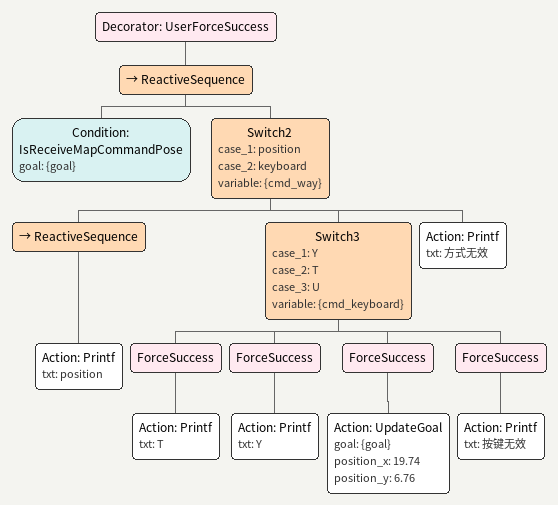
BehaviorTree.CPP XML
<Decorator ID="UserForceSuccess">
    <ReactiveSequence>
        <Condition ID="IsReceiveMapCommandPose" goal="{goal}"/>
        <Switch2 case_1="position" case_2="keyboard" variable="{cmd_way}">
            <ReactiveSequence>
                <Action ID="Printf" txt="position"/>
            </ReactiveSequence>
            <Switch3 case_1="Y" case_2="T" case_3="U" variable="{cmd_keyboard}">
                <ForceSuccess>
                    <Action ID="Printf" txt="T"/>
                </ForceSuccess>
                <ForceSuccess>
                    <Action ID="Printf" txt="Y"/>
                </ForceSuccess>
                <ForceSuccess>
                    <Action ID="UpdateGoal" goal="{goal}" position_x="19.74" position_y="6.76"/>
                </ForceSuccess>
                <ForceSuccess>
                    <Action ID="Printf" txt="按键无效"/>
                </ForceSuccess>
            </Switch3>
            <Action ID="Printf" txt="方式无效"/>
        </Switch2>
    </ReactiveSequence>
</Decorator>
